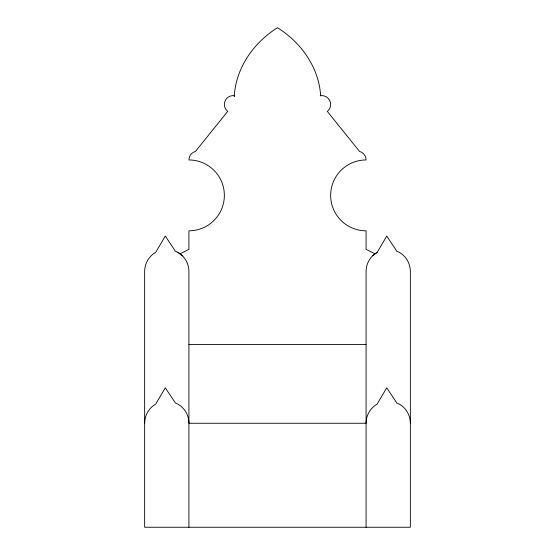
<?xml version="1.0" encoding="UTF-8"?>
<svg xmlns="http://www.w3.org/2000/svg" width="555" height="555" viewBox="0 0 555 555"><rect width="100%" height="100%" fill="white"/><g stroke="black" fill="none" stroke-linecap="round" stroke-linejoin="round"><path stroke-width="0.83" d="M372.558 255.841L377.289 252.261L386.731 236.069L396.915 251.339L399.288 252.317A22.145 22.145 0 0 1 410.36 271.499L410.36 527.25L144.64 527.25L144.64 271.499A22.145 22.145 0 0 1 155.712 252.317L165.3 236.069L175.484 251.339L177.857 252.317L182.442 255.841M179.882 253.878L188.929 249.355L188.929 230.811A35.43 35.43 0 0 0 224.359 195.381A35.43 35.43 0 0 0 188.929 159.958A8.859 8.859 0 0 1 195.492 151.397L227.737 111.319L226.953 110.722A8.859 8.859 0 0 1 233.211 95.599L234.522 95.772L234.266 96.459C235.778 68.001 253.677 42.541 277.5 27.75C301.081 42.43 319 67.543 320.637 95.751M320.291 95.793L321.789 95.599A8.859 8.859 0 0 1 328.047 110.722L327.263 111.319L359.508 151.397A8.859 8.859 0 0 1 366.071 159.958A35.43 35.43 0 0 0 330.641 195.381A35.43 35.43 0 0 0 366.071 230.811L366.071 249.355L375.118 253.878M188.929 344.572L366.071 344.572M366.071 527.25L366.071 271.499A22.145 22.145 0 0 1 377.143 252.317M188.929 527.25L188.929 271.499A22.145 22.145 0 0 0 177.857 252.317M410.36 423.257A22.145 22.145 0 0 0 399.288 404.075L396.915 403.096L386.731 387.827L377.143 404.075A22.145 22.145 0 0 0 366.071 423.257L188.929 423.257A22.145 22.145 0 0 0 177.857 404.075L175.484 403.096L165.3 387.827L155.712 404.075A22.145 22.145 0 0 0 144.64 423.257"/></g></svg>
